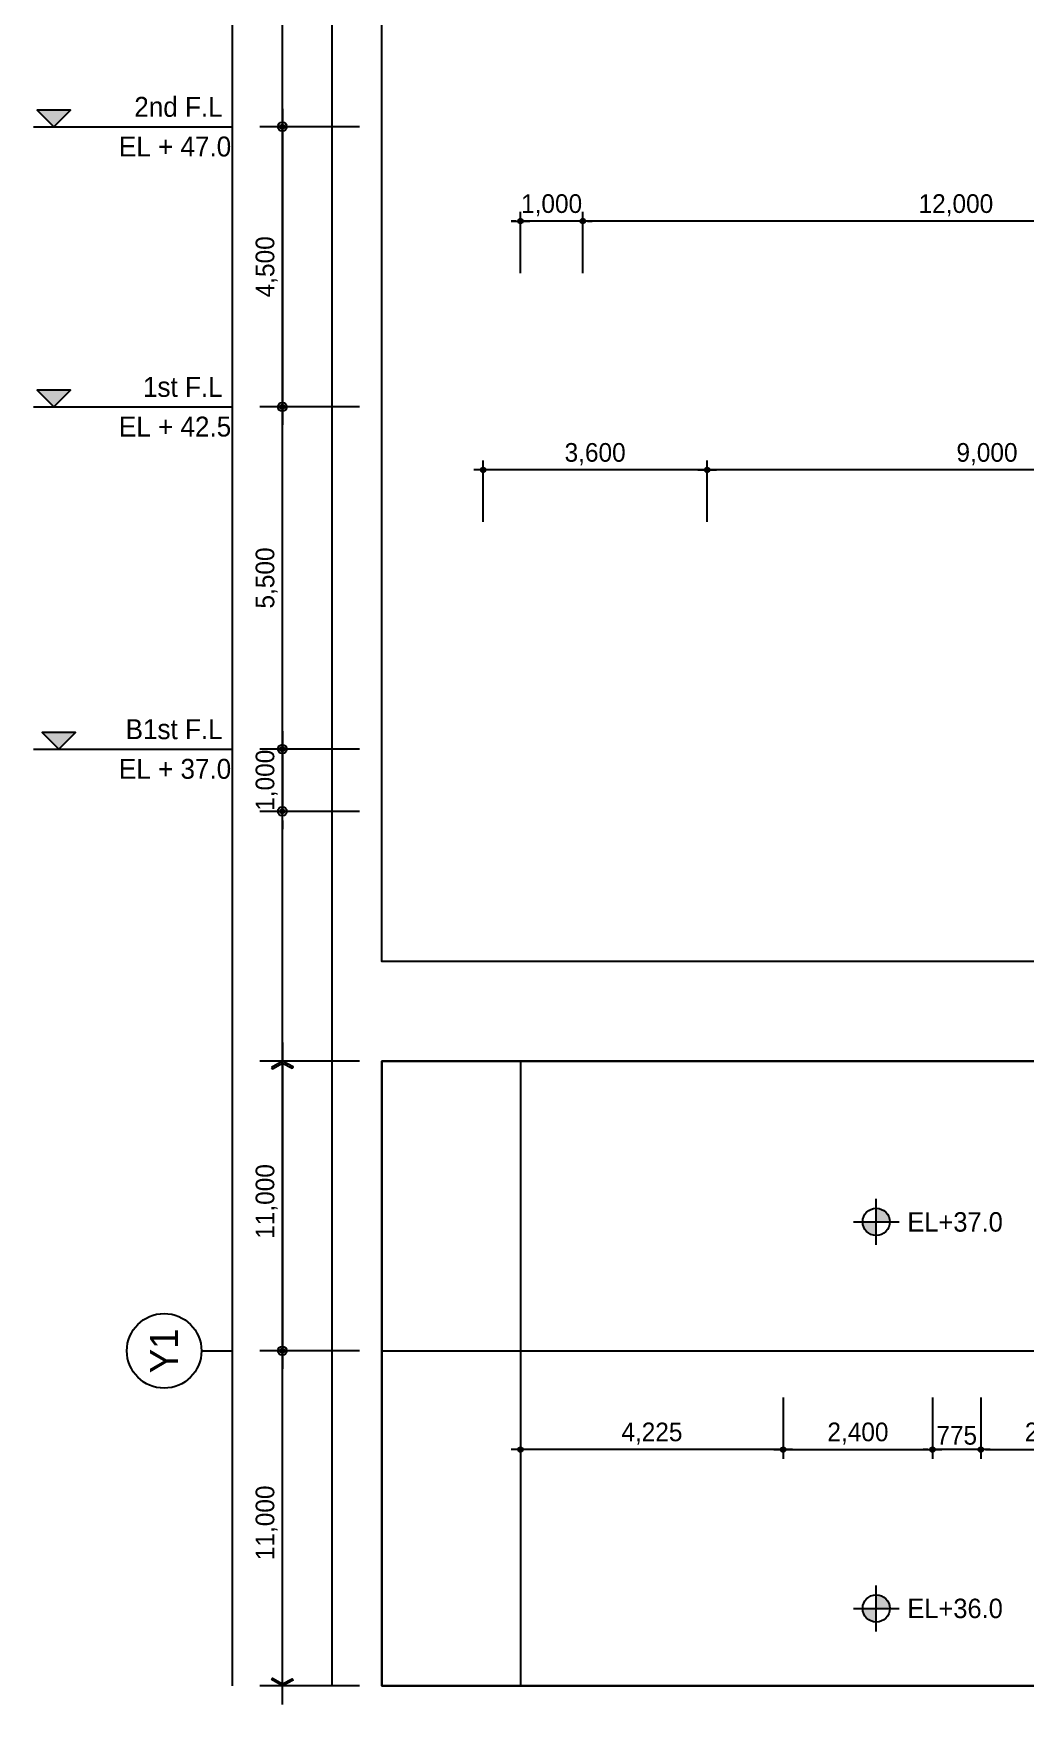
# Model space of a CAD drawing. Header units: millimetres. Extents: x 2569 to 248884, y 2561 to 56321.
# Drawn here: x 2569 to 18520, y 2961 to 29813 of the extents above; entities that cross this region are included whole.
import ezdxf
from ezdxf.enums import TextEntityAlignment as Align
from ezdxf.xclip import XClip

# ---------------------------------------------------------------- set-up
doc = ezdxf.new("R2010")
doc.units = ezdxf.units.MM
doc.linetypes.add('CEN', pattern=[35, 30, -2, 1, -2])
for name, color, linetype in [('$ZCDB_AUDIT_GENERATED_600D18', 7, 'Continuous'), ('4A.TEC CEN', 1, 'CEN'), ('4A.TEC TEXT 1', 3, 'Continuous'), ('4A.TEC TEXT 2', 3, 'Continuous'), ('4A.TEC 심볼', 7, 'Continuous'), ('㈜SE&C DIM', 7, 'Continuous'), ('㈜SE&C 심볼', 7, 'Continuous')]:
    doc.layers.add(name, color=color, linetype=linetype)
doc.layers.add('DEFPOINT', color=135, linetype='Continuous', plot=False)
doc.styles.add('ARTINT-A1.$0$돋움', font='')
doc.styles.add('GHS', font='malgun.ttf')
doc.styles.add('SAMOO', font='')
doc.styles.add('나눔고딕', font='')
doc.styles.add('울릉도L', font='')
doc.styles.get('ARTINT-A1.$0$돋움').set_extended_font_data('Dotum')
doc.styles.get('SAMOO').set_extended_font_data('Dotum')
doc.styles.get('나눔고딕').set_extended_font_data('Dotum')
doc.styles.get('울릉도L').set_extended_font_data('Dotum')
doc.dimstyles.new('DIM_600(외부치수)', dxfattribs={"dimscale": 400, "dimtxt": 3.3, "dimasz": 1, "dimexe": 2, "dimexo": 2, "dimgap": 1, "dimtad": 1, "dimdec": 0, "dimdsep": 46, "dimlunit": 6, "dimtxsty": '나눔고딕', "dimblk1": 'DIMDOT', "dimblk2": 'DIMDOT', "dimsah": 1, "dimcen": 2.5, "dimdle": 1.5, "dimclrd": 8, "dimclre": 8, "dimclrt": 3, "dimadec": 0, "dimazin": 0, "dimtfac": 1, "dimtdec": 0, "dimtix": 1, "dimtmove": 2, "dimatfit": 3, "dimldrblk": 'DIMDOT', "dimfxl": 1, "dimtvp": 1, "dimtolj": 1, "dimtzin": 0, "dimarcsym": 0})

# ---------------------------------------------------------------- blocks, each defined once
blk = doc.blocks.new('dwgFD3B')
at = {"layer": '4A.TEC CEN', "color": 250, "ltscale": 500}
blk.add_line((49194.51, -180936.83, -3333.33), (358000, -180936.83, -3333.33), dxfattribs=at)
at = {"layer": '4A.TEC CEN', "color": 250, "ltscale": 500, "elevation": -3333.33}
blk.add_lwpolyline([(169307.63, -39163.16), (169307.63, -267000)], dxfattribs=at)
blk = doc.blocks.new('ccs122')
at = {"layer": '4A.TEC 심볼'}
blk.add_line((0, 8), (0, 3), dxfattribs=at)
blk.add_circle((0, 14), 6, dxfattribs=at)
at = {"layer": '4A.TEC TEXT 2', "color": 3, "style": 'GHS'}
blk.add_attdef('NO', text='', height=4.5, dxfattribs=at).set_placement((-0.01, 14.02), align=Align.MIDDLE_CENTER)
blk = doc.blocks.new('DIMDOT')
at = {"color": 0}
blk.add_line((-2, 0), (2, 0), dxfattribs=at)
for radius in [0.5, 0.25]:
    blk.add_circle((0, 0), radius, dxfattribs=at)
blk = doc.blocks.new('*D18')
at = {"layer": '$ZCDB_AUDIT_GENERATED_600D18', "color": 8, "lineweight": -2, "transparency": 16777216}
for p, q in [((6572, 13601), (6572, 8789)), ((7812, 13301), (6212, 13301)), ((7812, 8645), (6212, 8645))]:
    blk.add_line(p, q, dxfattribs=at)
at = {"layer": 'Defpoints', "color": 0, "transparency": 16777216}
for p in [(8172, 13301), (6572, 8645), (8172, 8645)]:
    blk.add_point(p, dxfattribs=at)
at = {"layer": '$ZCDB_AUDIT_GENERATED_600D18', "color": 8, "lineweight": -2, "transparency": 16777216, "xscale": 144, "yscale": 144, "zscale": 144, "rotation": 270}
blk.add_blockref('DIMDOT', (6572, 8645), dxfattribs=at)
at = {"layer": '$ZCDB_AUDIT_GENERATED_600D18', "color": 3, "transparency": 16777216, "insert": (6320, 11045), "char_height": 300, "attachment_point": 5, "rotation": 90, "style": '나눔고딕'}
blk.add_mtext('\\A1;11,000', dxfattribs=at)
blk = doc.blocks.new('_None')
blk = doc.blocks.new('*D20')
at = {"layer": '$ZCDB_AUDIT_GENERATED_600D18', "color": 8, "lineweight": -2, "transparency": 16777216}
for p, q in [((7812, 8645), (6212, 8645)), ((6572, 2961), (6572, 8501)), ((7812, 3261), (6212, 3261))]:
    blk.add_line(p, q, dxfattribs=at)
at = {"layer": 'Defpoints', "color": 0, "transparency": 16777216}
for p in [(6572, 8645), (8172, 8645), (8172, 3261)]:
    blk.add_point(p, dxfattribs=at)
at = {"layer": '$ZCDB_AUDIT_GENERATED_600D18', "color": 8, "lineweight": -2, "transparency": 16777216, "xscale": 144, "yscale": 144, "zscale": 144, "rotation": 90}
blk.add_blockref('DIMDOT', (6572, 8645), dxfattribs=at)
at = {"layer": '$ZCDB_AUDIT_GENERATED_600D18', "color": 3, "transparency": 16777216, "insert": (6320, 5881), "char_height": 300, "attachment_point": 5, "rotation": 90, "style": '나눔고딕'}
blk.add_mtext('\\A1;11,000', dxfattribs=at)
blk = doc.blocks.new('FL-LEVEL1')
at = {"layer": '4A.TEC 심볼', "linetype": 'ByBlock'}
h = blk.add_hatch(color=256, dxfattribs=at)
h.paths.add_polyline_path([(295, 175), (295, 0), (470, 0, 0.414214)])
h.paths.add_polyline_path([(295, 0), (120, 0, 0.414214), (295, -175)])
for p, q in [((295, -295), (295, 295)), ((0, 0), (590, 0))]:
    blk.add_line(p, q, dxfattribs=at)
blk.add_circle((295, 0), 175, dxfattribs=at)
at = {"layer": '4A.TEC TEXT 2', "color": 3, "linetype": 'ByBlock', "style": 'SAMOO'}
blk.add_attdef('FL', text='', height=250, dxfattribs=at).set_placement((695, 0), align=Align.MIDDLE_LEFT)
blk = doc.blocks.new('*D59')
at = {"layer": 'Defpoints', "color": 0, "transparency": 16777216}
for p in [(14625, 8044), (17025, 8045), (17025, 7059)]:
    blk.add_point(p, dxfattribs=at)
at = {"layer": '㈜SE&C DIM', "color": 8, "lineweight": -2, "transparency": 16777216}
for p, q in [((14625, 7894), (14625, 6909)), ((17025, 7895), (17025, 6909)), ((14700, 7059), (16950, 7059))]:
    blk.add_line(p, q, dxfattribs=at)
at = {"layer": '㈜SE&C DIM', "color": 8, "lineweight": -2, "transparency": 16777216, "xscale": 75, "yscale": 75, "zscale": 75, "rotation": 180}
blk.add_blockref('DIMDOT', (14625, 7059), dxfattribs=at)
at = {"layer": '㈜SE&C DIM', "color": 8, "lineweight": -2, "transparency": 16777216, "xscale": 75, "yscale": 75, "zscale": 75}
blk.add_blockref('DIMDOT', (17025, 7059), dxfattribs=at)
at = {"layer": '㈜SE&C DIM', "color": 3, "transparency": 16777216, "insert": (15825, 7314), "char_height": 300, "attachment_point": 5, "style": '나눔고딕'}
blk.add_mtext('\\A1;2,400', dxfattribs=at)
blk = doc.blocks.new('*D60')
at = {"layer": 'Defpoints', "color": 0, "transparency": 16777216}
for p in [(17025, 8045), (17800, 8045), (17025, 7059)]:
    blk.add_point(p, dxfattribs=at)
at = {"layer": '㈜SE&C DIM', "color": 8, "lineweight": -2, "transparency": 16777216}
for p, q in [((17025, 7895), (17025, 6909)), ((17800, 7895), (17800, 6909)), ((16950, 7059), (16875, 7059)), ((17800, 7059), (17025, 7059)), ((17875, 7059), (17950, 7059))]:
    blk.add_line(p, q, dxfattribs=at)
at = {"layer": '㈜SE&C DIM', "color": 8, "lineweight": -2, "transparency": 16777216, "xscale": 75, "yscale": 75, "zscale": 75}
blk.add_blockref('DIMDOT', (17025, 7059), dxfattribs=at)
at = {"layer": '㈜SE&C DIM', "color": 8, "lineweight": -2, "transparency": 16777216, "xscale": 75, "yscale": 75, "zscale": 75, "rotation": 180}
blk.add_blockref('DIMDOT', (17800, 7059), dxfattribs=at)
at = {"layer": '㈜SE&C DIM', "color": 3, "transparency": 16777216, "insert": (17413, 7285), "char_height": 300, "attachment_point": 5, "style": '나눔고딕'}
blk.add_mtext('\\A1;775', dxfattribs=at)
blk = doc.blocks.new('*D61')
at = {"layer": 'Defpoints', "color": 0, "transparency": 16777216}
for p in [(17800, 8045), (20200, 8045), (20200, 7059)]:
    blk.add_point(p, dxfattribs=at)
at = {"layer": '㈜SE&C DIM', "color": 8, "lineweight": -2, "transparency": 16777216}
for p, q in [((17800, 7895), (17800, 6909)), ((20200, 7895), (20200, 6909)), ((17875, 7059), (20125, 7059))]:
    blk.add_line(p, q, dxfattribs=at)
at = {"layer": '㈜SE&C DIM', "color": 8, "lineweight": -2, "transparency": 16777216, "xscale": 75, "yscale": 75, "zscale": 75, "rotation": 180}
blk.add_blockref('DIMDOT', (17800, 7059), dxfattribs=at)
at = {"layer": '㈜SE&C DIM', "color": 8, "lineweight": -2, "transparency": 16777216, "xscale": 75, "yscale": 75, "zscale": 75}
blk.add_blockref('DIMDOT', (20200, 7059), dxfattribs=at)
at = {"layer": '㈜SE&C DIM', "color": 3, "transparency": 16777216, "insert": (19000, 7314), "char_height": 300, "attachment_point": 5, "style": '나눔고딕'}
blk.add_mtext('\\A1;2,400', dxfattribs=at)
blk = doc.blocks.new('*D58')
at = {"layer": 'Defpoints', "color": 0, "transparency": 16777216}
for p in [(10400, 8045), (14625, 8044), (10400, 7059)]:
    blk.add_point(p, dxfattribs=at)
at = {"layer": '㈜SE&C DIM', "color": 8, "lineweight": -2, "transparency": 16777216}
for p, q in [((10400, 7895), (10400, 6909)), ((14625, 7894), (14625, 6909)), ((14550, 7059), (10475, 7059))]:
    blk.add_line(p, q, dxfattribs=at)
at = {"layer": '㈜SE&C DIM', "color": 8, "lineweight": -2, "transparency": 16777216, "xscale": 75, "yscale": 75, "zscale": 75, "rotation": 180}
blk.add_blockref('DIMDOT', (10400, 7059), dxfattribs=at)
at = {"layer": '㈜SE&C DIM', "color": 8, "lineweight": -2, "transparency": 16777216, "xscale": 75, "yscale": 75, "zscale": 75}
blk.add_blockref('DIMDOT', (14625, 7059), dxfattribs=at)
at = {"layer": '㈜SE&C DIM', "color": 3, "transparency": 16777216, "insert": (12513, 7314), "char_height": 300, "attachment_point": 5, "style": '나눔고딕'}
blk.add_mtext('\\A1;4,225', dxfattribs=at)
blk = doc.blocks.new('*D73')
at = {"layer": '$ZCDB_AUDIT_GENERATED_600D18', "color": 8, "lineweight": -2, "transparency": 16777216}
for p, q in [((7812, 23813), (6212, 23813)), ((6572, 18457), (6572, 23669)), ((7812, 18313), (6212, 18313))]:
    blk.add_line(p, q, dxfattribs=at)
at = {"layer": 'Defpoints', "color": 0, "transparency": 16777216}
for p in [(6572, 23813), (8172, 23813), (8172, 18313)]:
    blk.add_point(p, dxfattribs=at)
at = {"layer": '$ZCDB_AUDIT_GENERATED_600D18', "color": 8, "lineweight": -2, "transparency": 16777216, "xscale": 144, "yscale": 144, "zscale": 144}
for p, rotation in [((6572, 23813), 90), ((6572, 18313), 270)]:
    blk.add_blockref('DIMDOT', p, dxfattribs=dict(at, rotation=rotation))
at = {"layer": '$ZCDB_AUDIT_GENERATED_600D18', "color": 3, "transparency": 16777216, "insert": (6320, 21063), "char_height": 300, "attachment_point": 5, "rotation": 90, "style": '나눔고딕'}
blk.add_mtext('\\A1;5,500', dxfattribs=at)
blk = doc.blocks.new('*D74')
at = {"layer": '$ZCDB_AUDIT_GENERATED_600D18', "color": 8, "lineweight": -2, "transparency": 16777216}
for p, q in [((6572, 18457), (6572, 18601)), ((7812, 18313), (6212, 18313)), ((6572, 18313), (6572, 17313)), ((7812, 17313), (6212, 17313)), ((6572, 17169), (6572, 17025))]:
    blk.add_line(p, q, dxfattribs=at)
at = {"layer": 'Defpoints', "color": 0, "transparency": 16777216}
for p in [(8172, 18313), (6572, 17313), (8172, 17313)]:
    blk.add_point(p, dxfattribs=at)
at = {"layer": '$ZCDB_AUDIT_GENERATED_600D18', "color": 8, "lineweight": -2, "transparency": 16777216, "xscale": 144, "yscale": 144, "zscale": 144}
for p, rotation in [((6572, 18313), 270), ((6572, 17313), 90)]:
    blk.add_blockref('DIMDOT', p, dxfattribs=dict(at, rotation=rotation))
at = {"layer": '$ZCDB_AUDIT_GENERATED_600D18', "color": 3, "transparency": 16777216, "insert": (6320, 17813), "char_height": 300, "attachment_point": 5, "rotation": 90, "style": '나눔고딕'}
blk.add_mtext('\\A1;1,000', dxfattribs=at)
blk = doc.blocks.new('*D75')
at = {"layer": '$ZCDB_AUDIT_GENERATED_600D18', "color": 8, "lineweight": -2, "transparency": 16777216}
for p, q in [((7812, 28313), (6212, 28313)), ((6572, 28169), (6572, 23957)), ((7812, 23813), (6212, 23813))]:
    blk.add_line(p, q, dxfattribs=at)
at = {"layer": 'Defpoints', "color": 0, "transparency": 16777216}
for p in [(8172, 28313), (6572, 23813), (8172, 23813)]:
    blk.add_point(p, dxfattribs=at)
at = {"layer": '$ZCDB_AUDIT_GENERATED_600D18', "color": 8, "lineweight": -2, "transparency": 16777216, "xscale": 144, "yscale": 144, "zscale": 144}
for p, rotation in [((6572, 28313), 90), ((6572, 23813), 270)]:
    blk.add_blockref('DIMDOT', p, dxfattribs=dict(at, rotation=rotation))
at = {"layer": '$ZCDB_AUDIT_GENERATED_600D18', "color": 3, "transparency": 16777216, "insert": (6320, 26063), "char_height": 300, "attachment_point": 5, "rotation": 90, "style": '나눔고딕'}
blk.add_mtext('\\A1;4,500', dxfattribs=at)
blk = doc.blocks.new('*D76')
at = {"layer": '$ZCDB_AUDIT_GENERATED_600D18', "color": 8, "lineweight": -2, "transparency": 16777216}
for p, q in [((7812, 38313), (6212, 38313)), ((6572, 28457), (6572, 38169)), ((7812, 28313), (6212, 28313))]:
    blk.add_line(p, q, dxfattribs=at)
at = {"layer": 'Defpoints', "color": 0, "transparency": 16777216}
for p in [(6572, 38313), (8172, 38313), (8172, 28313)]:
    blk.add_point(p, dxfattribs=at)
at = {"layer": '$ZCDB_AUDIT_GENERATED_600D18', "color": 8, "lineweight": -2, "transparency": 16777216, "xscale": 144, "yscale": 144, "zscale": 144}
for p, rotation in [((6572, 38313), 90), ((6572, 28313), 270)]:
    blk.add_blockref('DIMDOT', p, dxfattribs=dict(at, rotation=rotation))
at = {"layer": '$ZCDB_AUDIT_GENERATED_600D18', "color": 3, "transparency": 16777216, "insert": (6320, 33313), "char_height": 300, "attachment_point": 5, "rotation": 90, "style": '나눔고딕'}
blk.add_mtext('\\A1;10,000', dxfattribs=at)
blk = doc.blocks.new('*D144')
at = {"layer": 'Defpoints', "color": 0, "transparency": 16777216}
for p in [(10400, 26797), (10400, 25812), (11400, 25812)]:
    blk.add_point(p, dxfattribs=at)
at = {"layer": '㈜SE&C DIM', "color": 8, "lineweight": -2, "transparency": 16777216}
for p, q in [((10400, 25962), (10400, 26947)), ((11400, 25962), (11400, 26947)), ((10325, 26797), (10250, 26797)), ((11400, 26797), (10400, 26797)), ((11475, 26797), (11550, 26797))]:
    blk.add_line(p, q, dxfattribs=at)
at = {"layer": '㈜SE&C DIM', "color": 8, "lineweight": -2, "transparency": 16777216, "xscale": 75, "yscale": 75, "zscale": 75}
blk.add_blockref('DIMDOT', (10400, 26797), dxfattribs=at)
at = {"layer": '㈜SE&C DIM', "color": 8, "lineweight": -2, "transparency": 16777216, "xscale": 75, "yscale": 75, "zscale": 75, "rotation": 180}
blk.add_blockref('DIMDOT', (11400, 26797), dxfattribs=at)
at = {"layer": '㈜SE&C DIM', "color": 3, "transparency": 16777216, "insert": (10900, 27051), "char_height": 300, "attachment_point": 5, "style": '나눔고딕'}
blk.add_mtext('\\A1;1,000', dxfattribs=at)
blk = doc.blocks.new('*D1481')
at = {"layer": 'Defpoints', "color": 0}
for p in [(13400, 22799), (13400, 21813), (22400, 21815)]:
    blk.add_point(p, dxfattribs=at)
at = {"layer": '㈜SE&C DIM', "color": 8, "lineweight": -2}
for p, q in [((13400, 21963), (13400, 22949)), ((22400, 21965), (22400, 22949)), ((22325, 22799), (13475, 22799))]:
    blk.add_line(p, q, dxfattribs=at)
at = {"layer": '㈜SE&C DIM', "color": 8, "lineweight": -2, "xscale": 75, "yscale": 75, "zscale": 75, "rotation": 180}
blk.add_blockref('DIMDOT', (13400, 22799), dxfattribs=at)
at = {"layer": '㈜SE&C DIM', "color": 8, "lineweight": -2, "xscale": 75, "yscale": 75, "zscale": 75}
blk.add_blockref('DIMDOT', (22400, 22799), dxfattribs=at)
at = {"layer": '㈜SE&C DIM', "color": 3, "insert": (17900, 23053), "char_height": 300, "attachment_point": 5, "style": '나눔고딕'}
blk.add_mtext('\\A1;9,000', dxfattribs=at)
blk = doc.blocks.new('*D1482')
at = {"layer": 'Defpoints', "color": 0}
for p in [(9800, 22799), (9800, 21813), (13400, 21814)]:
    blk.add_point(p, dxfattribs=at)
at = {"layer": '㈜SE&C DIM', "color": 8, "lineweight": -2}
for p, q in [((9800, 21963), (9800, 22949)), ((13400, 21964), (13400, 22949)), ((13325, 22799), (9875, 22799))]:
    blk.add_line(p, q, dxfattribs=at)
at = {"layer": '㈜SE&C DIM', "color": 8, "lineweight": -2, "xscale": 75, "yscale": 75, "zscale": 75, "rotation": 180}
blk.add_blockref('DIMDOT', (9800, 22799), dxfattribs=at)
at = {"layer": '㈜SE&C DIM', "color": 8, "lineweight": -2, "xscale": 75, "yscale": 75, "zscale": 75}
blk.add_blockref('DIMDOT', (13400, 22799), dxfattribs=at)
at = {"layer": '㈜SE&C DIM', "color": 3, "insert": (11600, 23053), "char_height": 300, "attachment_point": 5, "style": '나눔고딕'}
blk.add_mtext('\\A1;3,600', dxfattribs=at)
blk = doc.blocks.new('*D1489')
at = {"layer": 'Defpoints', "color": 0}
for p in [(11400, 26797), (11400, 25812), (23400, 25812)]:
    blk.add_point(p, dxfattribs=at)
at = {"layer": '㈜SE&C DIM', "color": 8, "lineweight": -2}
for p, q in [((11400, 25962), (11400, 26947)), ((23400, 25962), (23400, 26947)), ((23325, 26797), (11475, 26797))]:
    blk.add_line(p, q, dxfattribs=at)
at = {"layer": '㈜SE&C DIM', "color": 8, "lineweight": -2, "xscale": 75, "yscale": 75, "zscale": 75, "rotation": 180}
blk.add_blockref('DIMDOT', (11400, 26797), dxfattribs=at)
at = {"layer": '㈜SE&C DIM', "color": 8, "lineweight": -2, "xscale": 75, "yscale": 75, "zscale": 75}
blk.add_blockref('DIMDOT', (23400, 26797), dxfattribs=at)
at = {"layer": '㈜SE&C DIM', "color": 3, "insert": (17400, 27051), "char_height": 300, "attachment_point": 5, "style": '나눔고딕'}
blk.add_mtext('\\A1;12,000', dxfattribs=at)

msp = doc.modelspace()

# ---------------------------------------------------------------- hatches: boundary and pattern name
at = {"layer": '㈜SE&C 심볼'}
for points in [[(2630.04, 28580.18), (2896.9, 28313.33), (3163.75, 28580.18)], [(2630.04, 24080.18), (2896.9, 23813.33), (3163.75, 24080.18)], [(2711.48, 18580.18), (2978.33, 18313.33), (3245.19, 18580.18)]]:
    msp.add_hatch(color=256, dxfattribs=at).paths.add_polyline_path(points)

# ---------------------------------------------------------------- linework, layer by layer
at = {"layer": '$ZCDB_AUDIT_GENERATED_600D18'}
for points in [[(6396.39, 13199.59), (6410.69, 13174.81), (6572.81, 13267.09), (6731.91, 13185.77), (6746.21, 13210.55), (6571.6, 13300.75)], [(6396.39, 3361.91), (6410.69, 3386.69), (6572.81, 3294.4), (6731.91, 3375.72), (6746.21, 3350.94), (6571.6, 3260.75)]]:
    msp.add_lwpolyline(points, close=True, dxfattribs=at)
at = {"layer": 'DEFPOINT'}
for points in [[(5771.6, 3260.75), (5771.6, 54620.75), (35451.6, 54620.75)], [(6571.6, 3260.75), (6571.6, 53820.75), (35451.6, 53820.75)], [(7371.6, 3260.75), (7371.6, 53020.75), (35451.6, 53020.75), (35451.6, 14900.75)]]:
    msp.add_lwpolyline(points, dxfattribs=at)
for points in [[(8171.6, 52220.75), (34651.6, 52220.75), (34651.6, 14900.75), (8171.6, 14900.75)], [(8171.6, 13300.75), (34651.6, 13300.75), (34651.6, 3260.75), (8171.6, 3260.75)]]:
    msp.add_lwpolyline(points, close=True, dxfattribs=at)
at = {"layer": '㈜SE&C 심볼'}
for p, q in [((2569.31, 28313.33), (5771.6, 28313.33)), ((2569.31, 23813.33), (5771.6, 23813.33)), ((2569.31, 18313.33), (5771.6, 18313.33))]:
    msp.add_line(p, q, dxfattribs=at)
at = {"layer": '㈜SE&C 심볼', "elevation": -14682.47}
for points in [[(2896.9, 28313.33), (3163.75, 28580.18), (2630.04, 28580.18), (2896.9, 28313.33)], [(2896.9, 23813.33), (3163.75, 24080.18), (2630.04, 24080.18), (2896.9, 23813.33)]]:
    msp.add_lwpolyline(points, dxfattribs=at)
at = {"layer": '㈜SE&C 심볼'}
msp.add_lwpolyline([(2978.33, 18313.33), (3245.19, 18580.18), (2711.48, 18580.18), (2978.33, 18313.33)], dxfattribs=at)

# ---------------------------------------------------------------- block references
ref = msp.add_blockref('dwgFD3B', (-158907.63, 189581.58, 3333.33))
XClip(ref).set_block_clipping_path([(167079.227638626, -186320.8328827284), (193559.227638626, -176280.8328827284)])
at = {"layer": '4A.TEC 심볼', "color": 3, "linetype": 'ByBlock'}
ref = msp.add_blockref('FL-LEVEL1', (15751.25, 10716.25), dxfattribs=dict(at, xscale=1.250000000000081, yscale=1.250000000000081, zscale=1.250000000000081))
ref.add_attrib('FL', 'EL+37.0', dxfattribs={"layer": '4A.TEC TEXT 1', "color": 3, "linetype": 'ByBlock', "height": 312.5, "style": 'SAMOO'}).set_placement((16620, 10716.25), align=Align.MIDDLE_LEFT)
at = {"layer": '4A.TEC 심볼'}
ref = msp.add_blockref('ccs122', (6071.6, 8644.74), dxfattribs=dict(at, xscale=99.99999954993666, yscale=99.99999954993666, zscale=99.99999954993666, rotation=90))
ref.add_attrib('NO', 'Y1', dxfattribs={"layer": '0', "color": 3, "height": 450, "rotation": 90, "style": '울릉도L'}).set_placement((4669.81, 8644.13, -1666.67), align=Align.MIDDLE_CENTER)
at = {"layer": '4A.TEC 심볼', "color": 3, "linetype": 'ByBlock'}
ref = msp.add_blockref('FL-LEVEL1', (15751.25, 4506.25), dxfattribs=dict(at, xscale=1.250000000000081, yscale=1.250000000000081, zscale=1.250000000000081))
ref.add_attrib('FL', 'EL+36.0', dxfattribs={"layer": '4A.TEC TEXT 1', "color": 3, "linetype": 'ByBlock', "height": 312.5, "style": 'SAMOO'}).set_placement((16620, 4506.25), align=Align.MIDDLE_LEFT)

# ---------------------------------------------------------------- texts
at = {"layer": '㈜SE&C 심볼', "style": 'ARTINT-A1.$0$돋움'}
for s, p in [('2nd F.L', (5611.49, 28473.44)), ('EL + 47.0', (5749.17, 27836.27)), ('1st F.L', (5611.49, 23973.44)), ('EL + 42.5', (5749.17, 23336.27)), ('B1st F.L', (5611.49, 18473.44)), ('EL + 37.0', (5749.17, 17836.27))]:
    msp.add_text(s, height=320.229, dxfattribs=at).set_placement(p, align=Align.RIGHT)

# ---------------------------------------------------------------- dimensions: what is measured, and where the dimension line sits
at = {"layer": '$ZCDB_AUDIT_GENERATED_600D18'}
for base, p1, p2, angle, picture, middle in [((6571.6, 38313.33), (8171.6, 28313.33), (8171.6, 38313.33), 90, '*D76', (6320.5, 33313.33)), ((6571.6, 23813.33), (8171.6, 28313.33), (8171.6, 23813.33), 270, '*D75', (6320.5, 26063.33)), ((6571.6, 23813.33), (8171.6, 18313.33), (8171.6, 23813.33), 90, '*D73', (6320.5, 21063.33)), ((6571.6, 17313.33), (8171.6, 18313.33), (8171.6, 17313.33), 270, '*D74', (6320.5, 17813.33))]:
    dim = msp.add_linear_dim(base=base, p1=p1, p2=p2, angle=angle, dimstyle='DIM_600(외부치수)', override={"dimscale": 600, "dimtxt": 0.5, "dimasz": 0.24, "dimexe": 0.6, "dimexo": 0.6, "dimgap": 0.12, "dimdec": 1, "dimdle": 0.5}, dxfattribs=at)
    dim.commit()
    dim.dimension.update_dxf_attribs({"geometry": picture, "text_midpoint": middle})
for p1, angle, picture, middle in [((8171.6, 13300.75), 270, '*D18', (6320.5, 11044.75)), ((8171.6, 3260.75), 90, '*D20', (6320.5, 5880.75))]:
    dim = msp.add_linear_dim(base=(6571.6, 8644.74), p1=p1, p2=(8171.6, 8644.74), angle=angle, text='11,000', dimstyle='DIM_600(외부치수)', override={"dimscale": 600, "dimtxt": 0.5, "dimasz": 0.24, "dimexe": 0.6, "dimexo": 0.6, "dimgap": 0.12, "dimdec": 1, "dimblk1": 'None', "dimdle": 0.5}, dxfattribs=at)
    dim.commit()
    dim.dimension.update_dxf_attribs({"geometry": picture, "text_midpoint": middle})
at = {"layer": '㈜SE&C DIM'}
for base, p1, p2, picture, middle in [((10400, 26797.23), (11400, 25811.97), (10400, 25811.97), '*D144', (10900, 27051.33)), ((11400, 26797.23), (23400, 25811.97), (11400, 25811.97), '*D1489', (17400, 27051.33)), ((9800, 22798.59), (13400, 21814.33), (9800, 21813.47), '*D1482', (11600, 23052.69)), ((13400, 22798.59), (22400, 21815.46), (13400, 21813.33), '*D1481', (17900, 23052.69)), ((10400, 7059.48, 4999.55), (14625, 8043.74, 4999.55), (10400, 8044.74, 4999.55), '*D58', (12512.5, 7313.59, 4999.55)), ((17025, 7059.48, 4999.55), (17800, 8044.74, 4999.55), (17025, 8044.74, 4999.55), '*D60', (17412.5, 7284.69, 4999.55))]:
    dim = msp.add_linear_dim(base=base, p1=p1, p2=p2, angle=180, dimstyle='DIM_600(외부치수)', override={"dimscale": 75, "dimtxt": 4}, dxfattribs=at)
    dim.commit()
    dim.dimension.update_dxf_attribs({"geometry": picture, "text_midpoint": middle})
for base, p1, p2, picture, middle in [((17025, 7059.48, 4999.55), (14625, 8043.74, 4999.55), (17025, 8044.74, 4999.55), '*D59', (15825, 7313.59, 4999.55)), ((20200, 7059.48, 4999.55), (17800, 8044.74, 4999.55), (20200, 8044.74, 4999.55), '*D61', (19000, 7313.59, 4999.55))]:
    dim = msp.add_linear_dim(base=base, p1=p1, p2=p2, dimstyle='DIM_600(외부치수)', override={"dimscale": 75, "dimtxt": 4}, dxfattribs=at)
    dim.commit()
    dim.dimension.update_dxf_attribs({"geometry": picture, "text_midpoint": middle})

doc.saveas('drawing.dxf')
